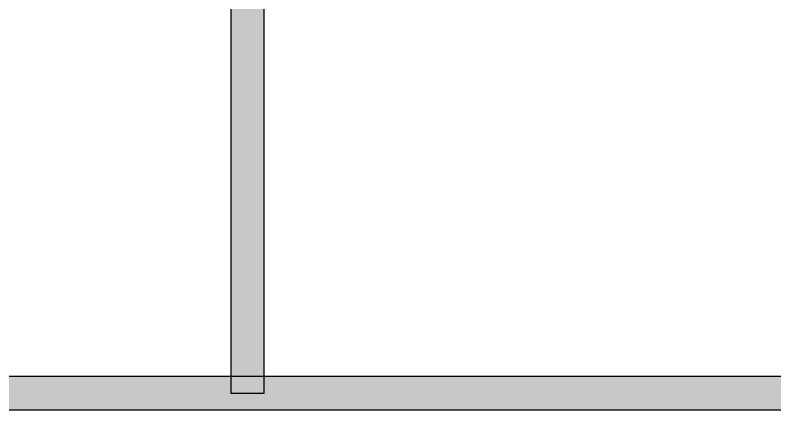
# Model space of a CAD drawing. Extents: x 0 to 7795, y 0 to 4205.
# Drawn here: x 7203.8 to 7320.6, y 617 to 677.7 of the extents above; entities that cross this region are included whole.
import ezdxf

# ---------------------------------------------------------------- set-up
doc = ezdxf.new("R2010")
doc.units = 0
doc.header["$MEASUREMENT"] = 0
doc.layers.add('MTH-CARIMBO-TXT2', color=1, linetype='CONTINUOUS')

msp = doc.modelspace()

# ---------------------------------------------------------------- linework, layer by layer
at = {"layer": 'MTH-CARIMBO-TXT2', "linetype": 'Continuous'}
for points in [[(7242.102506, 872.314583), (7236.973569, 872.314583), (7236.973569, 619.576417), (7242.102506, 619.576417), (7242.102506, 872.314583)], [(7745.015044, 617.011949), (7745.015044, 622.140885), (6872.012834, 622.140885), (6872.012834, 617.011949), (7745.015044, 617.011949)]]:
    msp.add_lwpolyline(points, dxfattribs=at)
for points in [[(7242.102506, 872.314583), (7236.973569, 872.314583), (7236.973569, 619.576417)], [(7242.102506, 872.314583), (7236.973569, 619.576417), (7242.102506, 619.576417)], [(7242.102506, 872.314583), (7242.102506, 619.576417), (7242.102506, 872.314583)], [(7745.015044, 617.011949), (7745.015044, 622.140885), (6872.012834, 622.140885)], [(7745.015044, 617.011949), (6872.012834, 622.140885), (6872.012834, 617.011949)], [(7745.015044, 617.011949), (6872.012834, 617.011949), (7745.015044, 617.011949)]]:
    msp.add_solid(points, dxfattribs=at)

doc.saveas('drawing.dxf')
